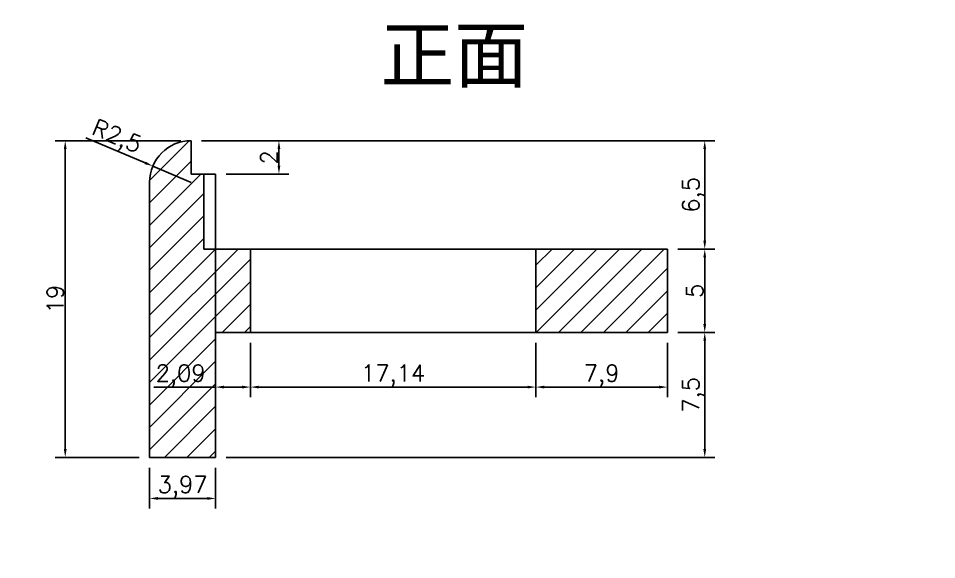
# Model space of a CAD drawing. Header units: millimetres. Extents: x 6817 to 10425, y -2870 to -164.
# Drawn here: x 9712.6 to 9767.7, y -640.4 to -607.9 of the extents above; entities that cross this region are included whole.
import ezdxf

# ---------------------------------------------------------------- set-up
doc = ezdxf.new("R2010")
doc.units = ezdxf.units.MM
doc.layers.add('图层2', color=108, linetype='Continuous')
doc.styles.get("Standard").update_dxf_attribs({"font": 'txt', "bigfont": 'gbcbig.shx'})
doc.dimstyles.new('ISO-25', dxfattribs={"dimtxt": 1, "dimasz": 0.5, "dimexe": 0.6, "dimexo": 0.625, "dimgap": 0.1, "dimtad": 1, "dimtxsty": 'Standard', "dimcen": 2.5, "dimadec": 0, "dimazin": 0, "dimtfac": 1, "dimtmove": 0, "dimatfit": 3, "dimfxl": 1, "dimarcsym": 0})

# ---------------------------------------------------------------- blocks, each defined once
blk = doc.blocks.new('*D1172')
at = {"layer": 'Defpoints', "color": 0, "linetype": 'ByBlock', "transparency": 16777216}
for p in [(9722.964, -615.277), (9724.431, -617.277), (9728.235, -617.277)]:
    blk.add_point(p, dxfattribs=at)
at = {"layer": '图层2', "color": 0, "linetype": 'ByBlock', "lineweight": -2, "transparency": 16777216}
for p, q in [((9723.589, -615.277), (9728.835, -615.277)), ((9728.235, -615.777), (9728.235, -616.777)), ((9725.056, -617.277), (9728.835, -617.277))]:
    blk.add_line(p, q, dxfattribs=at)
at = {"layer": '图层2', "color": 0, "linetype": 'ByBlock', "transparency": 16777216}
for points in [[(9728.151, -615.777), (9728.318, -615.777), (9728.235, -615.277)], [(9728.151, -616.777), (9728.318, -616.777), (9728.235, -617.277)]]:
    blk.add_solid(points, dxfattribs=at)
at = {"layer": '图层2', "color": 0, "linetype": 'ByBlock', "transparency": 16777216, "insert": (9727.635, -616.277), "char_height": 1, "attachment_point": 5, "rotation": 90}
blk.add_mtext('2', dxfattribs=at)
blk = doc.blocks.new('*D1173')
at = {"layer": 'Defpoints', "color": 0, "linetype": 'ByBlock', "transparency": 16777216}
for p in [(9722.964, -615.277), (9751.563, -621.777), (9753.803, -621.777)]:
    blk.add_point(p, dxfattribs=at)
at = {"layer": '图层2', "color": 0, "linetype": 'ByBlock', "lineweight": -2, "transparency": 16777216}
for p, q in [((9723.589, -615.277), (9754.403, -615.277)), ((9753.803, -615.777), (9753.803, -621.277)), ((9752.188, -621.777), (9754.403, -621.777))]:
    blk.add_line(p, q, dxfattribs=at)
at = {"layer": '图层2', "color": 0, "linetype": 'ByBlock', "transparency": 16777216}
for points in [[(9753.719, -615.777), (9753.886, -615.777), (9753.803, -615.277)], [(9753.719, -621.277), (9753.886, -621.277), (9753.803, -621.777)]]:
    blk.add_solid(points, dxfattribs=at)
at = {"layer": '图层2', "color": 0, "linetype": 'ByBlock', "transparency": 16777216, "insert": (9753.119, -618.527), "char_height": 1, "attachment_point": 5, "rotation": 90}
blk.add_mtext('6,5', dxfattribs=at)
blk = doc.blocks.new('*D1174')
at = {"layer": 'Defpoints', "color": 0, "linetype": 'ByBlock', "transparency": 16777216}
for p in [(9751.563, -621.777), (9751.563, -626.777), (9753.803, -626.777)]:
    blk.add_point(p, dxfattribs=at)
at = {"layer": '图层2', "color": 0, "linetype": 'ByBlock', "lineweight": -2, "transparency": 16777216}
for p, q in [((9752.188, -621.777), (9754.403, -621.777)), ((9753.803, -622.277), (9753.803, -626.277)), ((9752.188, -626.777), (9754.403, -626.777))]:
    blk.add_line(p, q, dxfattribs=at)
at = {"layer": '图层2', "color": 0, "linetype": 'ByBlock', "transparency": 16777216}
for points in [[(9753.719, -622.277), (9753.886, -622.277), (9753.803, -621.777)], [(9753.719, -626.277), (9753.886, -626.277), (9753.803, -626.777)]]:
    blk.add_solid(points, dxfattribs=at)
at = {"layer": '图层2', "color": 0, "linetype": 'ByBlock', "transparency": 16777216, "insert": (9753.203, -624.277), "char_height": 1, "attachment_point": 5, "rotation": 90}
blk.add_mtext('5', dxfattribs=at)
blk = doc.blocks.new('*D1175')
at = {"layer": 'Defpoints', "color": 0, "linetype": 'ByBlock', "transparency": 16777216}
for p in [(9751.563, -626.777), (9724.431, -634.277), (9753.803, -634.277)]:
    blk.add_point(p, dxfattribs=at)
at = {"layer": '图层2', "color": 0, "linetype": 'ByBlock', "lineweight": -2, "transparency": 16777216}
for p, q in [((9752.188, -626.777), (9754.403, -626.777)), ((9753.803, -627.277), (9753.803, -633.777)), ((9725.056, -634.277), (9754.403, -634.277))]:
    blk.add_line(p, q, dxfattribs=at)
at = {"layer": '图层2', "color": 0, "linetype": 'ByBlock', "transparency": 16777216}
for points in [[(9753.719, -627.277), (9753.886, -627.277), (9753.803, -626.777)], [(9753.719, -633.777), (9753.886, -633.777), (9753.803, -634.277)]]:
    blk.add_solid(points, dxfattribs=at)
at = {"layer": '图层2', "color": 0, "linetype": 'ByBlock', "transparency": 16777216, "insert": (9753.119, -630.527), "char_height": 1, "attachment_point": 5, "rotation": 90}
blk.add_mtext('7,5', dxfattribs=at)
blk = doc.blocks.new('*D1176')
at = {"layer": 'Defpoints', "color": 0, "linetype": 'ByBlock', "transparency": 16777216}
for p in [(9743.663, -626.777), (9751.563, -626.777), (9743.663, -630.056)]:
    blk.add_point(p, dxfattribs=at)
at = {"layer": '图层2', "color": 0, "linetype": 'ByBlock', "lineweight": -2, "transparency": 16777216}
for p, q in [((9743.663, -627.402), (9743.663, -630.656)), ((9751.563, -627.402), (9751.563, -630.656)), ((9751.063, -630.056), (9744.163, -630.056))]:
    blk.add_line(p, q, dxfattribs=at)
at = {"layer": '图层2', "color": 0, "linetype": 'ByBlock', "transparency": 16777216}
for points in [[(9744.163, -629.972), (9744.163, -630.139), (9743.663, -630.056)], [(9751.063, -629.972), (9751.063, -630.139), (9751.563, -630.056)]]:
    blk.add_solid(points, dxfattribs=at)
at = {"layer": '图层2', "color": 0, "linetype": 'ByBlock', "transparency": 16777216, "insert": (9747.613, -629.372), "char_height": 1, "attachment_point": 5}
blk.add_mtext('7,9', dxfattribs=at)
blk = doc.blocks.new('*D1177')
at = {"layer": 'Defpoints', "color": 0, "linetype": 'ByBlock', "transparency": 16777216}
for p in [(9726.52, -626.777), (9743.663, -626.777), (9726.52, -630.056)]:
    blk.add_point(p, dxfattribs=at)
at = {"layer": '图层2', "color": 0, "linetype": 'ByBlock', "lineweight": -2, "transparency": 16777216}
for p, q in [((9726.52, -627.402), (9726.52, -630.656)), ((9743.663, -627.402), (9743.663, -630.656)), ((9743.163, -630.056), (9727.02, -630.056))]:
    blk.add_line(p, q, dxfattribs=at)
at = {"layer": '图层2', "color": 0, "linetype": 'ByBlock', "transparency": 16777216}
for points in [[(9727.02, -629.972), (9727.02, -630.139), (9726.52, -630.056)], [(9743.163, -629.972), (9743.163, -630.139), (9743.663, -630.056)]]:
    blk.add_solid(points, dxfattribs=at)
at = {"layer": '图层2', "color": 0, "linetype": 'ByBlock', "transparency": 16777216, "insert": (9735.092, -629.372), "char_height": 1, "attachment_point": 5}
blk.add_mtext('17,14', dxfattribs=at)
blk = doc.blocks.new('*D1178')
at = {"layer": 'Defpoints', "color": 0, "linetype": 'ByBlock', "transparency": 16777216}
for p in [(9724.431, -626.777), (9726.52, -626.777), (9724.431, -630.056)]:
    blk.add_point(p, dxfattribs=at)
at = {"layer": '图层2', "color": 0, "linetype": 'ByBlock', "lineweight": -2, "transparency": 16777216}
for p, q in [((9724.431, -627.402), (9724.431, -630.656)), ((9726.52, -627.402), (9726.52, -630.656)), ((9724.431, -630.056), (9720.731, -630.056)), ((9726.02, -630.056), (9724.931, -630.056))]:
    blk.add_line(p, q, dxfattribs=at)
at = {"layer": '图层2', "color": 0, "linetype": 'ByBlock', "transparency": 16777216}
for points in [[(9724.931, -629.972), (9724.931, -630.139), (9724.431, -630.056)], [(9726.02, -629.972), (9726.02, -630.139), (9726.52, -630.056)]]:
    blk.add_solid(points, dxfattribs=at)
at = {"layer": '图层2', "color": 0, "linetype": 'ByBlock', "transparency": 16777216, "insert": (9722.331, -629.372), "char_height": 1, "attachment_point": 5}
blk.add_mtext('2,09', dxfattribs=at)
blk = doc.blocks.new('*D1179')
at = {"layer": 'Defpoints', "color": 0, "linetype": 'ByBlock', "transparency": 16777216}
for p in [(9722.964, -615.277), (9715.401, -634.277), (9720.464, -634.277)]:
    blk.add_point(p, dxfattribs=at)
at = {"layer": '图层2', "color": 0, "linetype": 'ByBlock', "lineweight": -2, "transparency": 16777216}
for p, q in [((9722.339, -615.277), (9714.801, -615.277)), ((9715.401, -615.777), (9715.401, -633.777)), ((9719.839, -634.277), (9714.801, -634.277))]:
    blk.add_line(p, q, dxfattribs=at)
at = {"layer": '图层2', "color": 0, "linetype": 'ByBlock', "transparency": 16777216}
for points in [[(9715.318, -615.777), (9715.485, -615.777), (9715.401, -615.277)], [(9715.318, -633.777), (9715.485, -633.777), (9715.401, -634.277)]]:
    blk.add_solid(points, dxfattribs=at)
at = {"layer": '图层2', "color": 0, "linetype": 'ByBlock', "transparency": 16777216, "insert": (9714.801, -624.777), "char_height": 1, "attachment_point": 5, "rotation": 90}
blk.add_mtext('19', dxfattribs=at)
blk = doc.blocks.new('*D1180')
at = {"layer": 'Defpoints', "color": 0, "linetype": 'ByBlock', "transparency": 16777216}
for p in [(9720.663, -616.802), (9722.964, -617.777)]:
    blk.add_point(p, dxfattribs=at)
at = {"layer": '图层2', "color": 0, "linetype": 'ByBlock', "lineweight": -2, "transparency": 16777216}
for p, q in [((9716.642, -615.099), (9720.202, -616.607)), ((9722.964, -617.777), (9720.663, -616.802))]:
    blk.add_line(p, q, dxfattribs=at)
at = {"layer": '图层2', "color": 0, "linetype": 'ByBlock', "transparency": 16777216}
blk.add_solid([(9720.235, -616.531), (9720.17, -616.684), (9720.663, -616.802)], dxfattribs=at)
at = {"layer": '图层2', "color": 0, "linetype": 'ByBlock', "transparency": 16777216, "insert": (9718.458, -615.126), "char_height": 1, "attachment_point": 5, "rotation": 337.0416}
blk.add_mtext('R2,5', dxfattribs=at)
blk = doc.blocks.new('*D709')
at = {"layer": 'Defpoints', "color": 0, "linetype": 'ByBlock', "transparency": 16777216}
for p in [(9720.464, -634.277), (9724.431, -634.277), (9720.464, -636.734)]:
    blk.add_point(p, dxfattribs=at)
at = {"layer": '图层2', "color": 0, "linetype": 'ByBlock', "lineweight": -2, "transparency": 16777216}
for p, q in [((9720.464, -634.902), (9720.464, -637.334)), ((9724.431, -634.902), (9724.431, -637.334)), ((9723.931, -636.734), (9720.964, -636.734))]:
    blk.add_line(p, q, dxfattribs=at)
at = {"layer": '图层2', "color": 0, "linetype": 'ByBlock', "transparency": 16777216}
for points in [[(9720.964, -636.651), (9720.964, -636.817), (9720.464, -636.734)], [(9723.931, -636.651), (9723.931, -636.817), (9724.431, -636.734)]]:
    blk.add_solid(points, dxfattribs=at)
at = {"layer": '图层2', "color": 0, "linetype": 'ByBlock', "transparency": 16777216, "insert": (9722.448, -636.051), "char_height": 1, "attachment_point": 5}
blk.add_mtext('3,97', dxfattribs=at)
blk = doc.blocks.new('*D2126')
at = {"layer": 'Defpoints', "color": 0, "linetype": 'ByBlock'}
for p in [(10223.657, -339.202), (10223.657, -344.877), (10247.603, -344.877)]:
    blk.add_point(p, dxfattribs=at)
at = {"layer": 'Defpoints', "color": 0, "linetype": 'ByBlock', "transparency": 16777216}
for p in [(8490.813, -2490.52), (8490.813, -2500.59), (8495.813, -2500.59)]:
    blk.add_point(p, dxfattribs=at)
at = {"layer": '图层2', "color": 0, "linetype": 'ByBlock', "lineweight": -2}
for p, q in [((10224.282, -339.202), (10248.203, -339.202)), ((10247.603, -339.702), (10247.603, -344.377)), ((10224.282, -344.877), (10248.203, -344.877))]:
    blk.add_line(p, q, dxfattribs=at)
at = {"layer": '图层2', "color": 0, "linetype": 'ByBlock', "lineweight": -2, "transparency": 16777216}
for p, q in [((8490.813, -2499.965), (8490.813, -2489.92)), ((8495.813, -2499.965), (8495.813, -2489.92)), ((8495.313, -2490.52), (8491.313, -2490.52))]:
    blk.add_line(p, q, dxfattribs=at)
at = {"layer": '图层2', "color": 0, "linetype": 'ByBlock'}
for points in [[(10247.52, -339.702), (10247.687, -339.702), (10247.603, -339.202)], [(10247.52, -344.377), (10247.687, -344.377), (10247.603, -344.877)]]:
    blk.add_solid(points, dxfattribs=at)
at = {"layer": '图层2', "color": 0, "linetype": 'ByBlock', "transparency": 16777216}
for points in [[(8491.313, -2490.437), (8491.313, -2490.604), (8490.813, -2490.52)], [(8495.313, -2490.437), (8495.313, -2490.604), (8495.813, -2490.52)]]:
    blk.add_solid(points, dxfattribs=at)
at = {"layer": '图层2', "color": 0, "linetype": 'ByBlock', "insert": (10246.92, -342.039), "char_height": 1, "attachment_point": 5, "rotation": 90}
blk.add_mtext('5,67', dxfattribs=at)
at = {"layer": '图层2', "color": 0, "linetype": 'ByBlock', "transparency": 16777216, "insert": (8493.313, -2489.17), "char_height": 2.5, "attachment_point": 5}
blk.add_mtext('5', dxfattribs=at)
blk = doc.blocks.new('*D2135')
at = {"layer": 'Defpoints', "color": 0, "linetype": 'ByBlock'}
for p in [(10217.809, -308.872), (10215.309, -322.353), (10217.809, -322.353), (8520.699, -2501.899), (8521.923, -2501.875), (8521.325, -2502.94), (8534.065, -2513.083), (8534.065, -2513.083)]:
    blk.add_point(p, dxfattribs=at)
at = {"layer": '图层2', "color": 0, "linetype": 'ByBlock', "lineweight": -2}
for p, q in [((10215.309, -321.728), (10215.309, -308.272)), ((10217.809, -321.728), (10217.809, -308.272)), ((10215.809, -308.872), (10217.309, -308.872)), ((8521.603, -2500.9), (8522.675, -2499.803)), ((8521.464, -2501.451), (8520.818, -2500.855)), ((8520.836, -2502.55), (8519.961, -2501.854))]:
    blk.add_line(p, q, dxfattribs=at)
for start, end in [(135.6492, 137.293), (138.9369, 139.8318)]:
    blk.add_arc((8534.065, -2513.083), 17.428, start, end, dxfattribs=at)
at = {"layer": '图层2', "color": 0, "linetype": 'ByBlock'}
for points in [[(10215.809, -308.788), (10215.809, -308.955), (10215.309, -308.872)], [(10217.309, -308.788), (10217.309, -308.955), (10217.809, -308.872)], [(8520.863, -2501.579), (8520.987, -2501.69), (8521.259, -2501.262)], [(8520.812, -2501.894), (8520.683, -2501.788), (8520.431, -2502.228)]]:
    blk.add_solid(points, dxfattribs=at)
at = {"layer": '图层2', "color": 0, "linetype": 'ByBlock', "insert": (10216.559, -308.188), "char_height": 1, "attachment_point": 5}
blk.add_mtext('2,5', dxfattribs=at)
at = {"layer": '图层2', "color": 0, "linetype": 'ByBlock', "insert": (8521.71, -2499.932), "char_height": 1, "attachment_point": 5, "rotation": 45.6492}
blk.add_mtext('4°', dxfattribs=at)
blk = doc.blocks.new('*D2136')
at = {"layer": 'Defpoints', "color": 0, "linetype": 'ByBlock'}
for p in [(10215.309, -305.16), (10187.985, -322.353), (10215.309, -322.353), (8518.444, -2501.943), (8521.325, -2502.94), (8518.95, -2504.556), (8534.065, -2513.083), (8534.065, -2513.083)]:
    blk.add_point(p, dxfattribs=at)
at = {"layer": '图层2', "color": 0, "linetype": 'ByBlock', "lineweight": -2}
for p, q in [((10187.985, -321.728), (10187.985, -304.56)), ((10215.309, -321.728), (10215.309, -304.56)), ((10188.485, -305.16), (10214.809, -305.16)), ((8520.836, -2502.55), (8518.586, -2500.759)), ((8518.406, -2504.249), (8516.832, -2503.361))]:
    blk.add_line(p, q, dxfattribs=at)
blk.add_arc((8534.065, -2513.083), 19.186, 142.9688, 149.0795, dxfattribs=at)
at = {"layer": '图层2', "color": 0, "linetype": 'ByBlock'}
for points in [[(10188.485, -305.076), (10188.485, -305.243), (10187.985, -305.16)], [(10214.809, -305.076), (10214.809, -305.243), (10215.309, -305.16)], [(8518.683, -2501.477), (8518.815, -2501.579), (8519.055, -2501.133)], [(8517.678, -2503.266), (8517.534, -2503.182), (8517.355, -2503.656)]]:
    blk.add_solid(points, dxfattribs=at)
at = {"layer": '图层2', "color": 0, "linetype": 'ByBlock', "insert": (10201.647, -304.476), "char_height": 1, "attachment_point": 5}
blk.add_mtext('27,32', dxfattribs=at)
at = {"layer": '图层2', "color": 0, "linetype": 'ByBlock', "insert": (8517.657, -2502.025), "char_height": 1, "attachment_point": 5, "rotation": 56.0242}
blk.add_mtext('9°', dxfattribs=at)

msp = doc.modelspace()

# ---------------------------------------------------------------- hatches: boundary and pattern name
at = {"layer": '图层2', "linetype": 'ByBlock'}
h = msp.add_hatch(dxfattribs=at)
h.set_pattern_fill('ANSI31', color=4, scale=0.3)
h.set_pattern_definition([(45, (7559.1182, -109.176), (-0.6735192, 0.6735192), [])])
h.paths.add_polyline_path([(9743.663, -621.777), (9751.563, -621.777), (9751.563, -626.777), (9743.663, -626.777)])
h.paths.add_polyline_path([(9724.431, -621.777), (9726.52, -621.777), (9726.52, -626.777), (9724.431, -626.777)])
h.paths.add_polyline_path([(9720.464, -617.777, -0.414214), (9722.964, -615.277), (9722.964, -617.277), (9723.72, -617.277), (9723.72, -621.777), (9724.431, -621.777), (9724.431, -626.777), (9724.431, -634.277), (9720.464, -634.277)])

# ---------------------------------------------------------------- linework, layer by layer
at = {"layer": '图层2', "color": 2, "linetype": 'ByBlock'}
for p, q in [((9722.964, -617.277), (9722.964, -615.277)), ((9724.431, -617.277), (9722.964, -617.277)), ((9723.72, -617.277), (9723.72, -621.777)), ((9724.431, -634.277), (9724.431, -617.277)), ((9720.464, -634.277), (9720.464, -617.777)), ((9751.563, -621.777), (9723.72, -621.777)), ((9726.52, -621.777), (9726.52, -626.777)), ((9743.663, -621.777), (9743.663, -626.777)), ((9751.563, -621.777), (9751.563, -626.777)), ((9751.563, -626.777), (9724.431, -626.777)), ((9724.431, -634.277), (9720.464, -634.277))]:
    msp.add_line(p, q, dxfattribs=at)
msp.add_arc((9722.964, -617.777), 2.5, 90, 180, dxfattribs=at)

# ---------------------------------------------------------------- texts
at = {"layer": '图层2', "color": 6, "linetype": 'ByBlock', "insert": (9743.192, -608.499), "char_height": 3.25, "attachment_point": 3}
msp.add_mtext_dynamic_manual_height_columns('{\\fSimSun|b0|i0|c134|p2;\\C0;正面}', width=15.45396, gutter_width=12.5, heights=[0], dxfattribs=at)

# ---------------------------------------------------------------- dimensions: what is measured, and where the dimension line sits
at = {"layer": '图层2', "color": 2, "linetype": 'ByBlock'}
for base, p1, p2, picture, middle in [((10215.309, -305.16), (10187.985, -322.353), (10215.309, -322.353), '*D2136', (10201.647, -304.476)), ((10217.809, -308.872), (10215.309, -322.353), (10217.809, -322.353), '*D2135', (10216.559, -308.188))]:
    dim = msp.add_linear_dim(base=base, p1=p1, p2=p2, dimstyle='ISO-25', dxfattribs=at)
    dim.commit()
    dim.dimension.update_dxf_attribs({"geometry": picture, "text_midpoint": middle})
dim = msp.add_linear_dim(base=(10247.6033, -344.8767), p1=(10223.6566, -339.202), p2=(10223.6566, -344.8767), angle=90, dimstyle='ISO-25', dxfattribs=at)
dim.commit()
dim.dimension.update_dxf_attribs({"geometry": '*D2126', "text_midpoint": (10246.9199, -342.0394)})
at = {"layer": '图层2', "color": 6, "linetype": 'ByBlock'}
dim = msp.add_radius_dim(center=(9722.964, -617.777), mpoint=(9720.663, -616.802), dimstyle='ISO-25', dxfattribs=at)
dim.commit()
dim.dimension.update_dxf_attribs({"geometry": '*D1180', "text_midpoint": (9718.458, -615.126)})
for base, p1, p2, angle, picture, middle in [((9715.401, -634.277), (9722.964, -615.277), (9720.464, -634.277), 90, '*D1179', (9714.801, -624.777)), ((9728.235, -617.277), (9722.964, -615.277), (9724.431, -617.277), 90, '*D1172', (9727.635, -616.277)), ((9753.803, -621.777), (9722.964, -615.277), (9751.563, -621.777), 90, '*D1173', (9753.119, -618.527)), ((9753.803, -626.777), (9751.563, -621.777), (9751.563, -626.777), 90, '*D1174', (9753.203, -624.277)), ((9724.431, -630.056), (9726.52, -626.777), (9724.431, -626.777), 180, '*D1178', (9722.331, -629.372)), ((9753.803, -634.277), (9751.563, -626.777), (9724.431, -634.277), 90, '*D1175', (9753.119, -630.527)), ((9726.52, -630.056), (9743.663, -626.777), (9726.52, -626.777), 180, '*D1177', (9735.092, -629.372)), ((9743.663, -630.056), (9751.563, -626.777), (9743.663, -626.777), 180, '*D1176', (9747.613, -629.372)), ((9720.464, -636.734), (9724.431, -634.277), (9720.464, -634.277), 180, '*D709', (9722.448, -636.051))]:
    dim = msp.add_linear_dim(base=base, p1=p1, p2=p2, angle=angle, dimstyle='ISO-25', dxfattribs=at)
    dim.commit()
    dim.dimension.update_dxf_attribs({"geometry": picture, "text_midpoint": middle})

doc.saveas('drawing.dxf')
